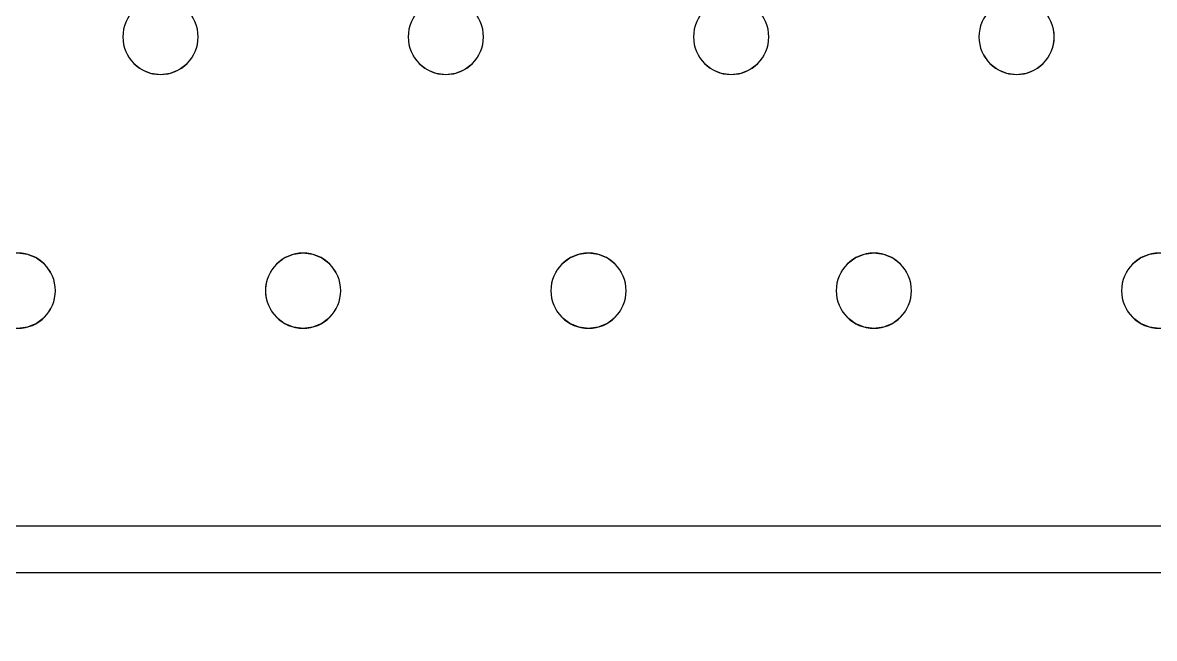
# Model space of a CAD drawing. Header units: millimetres. Extents: x -1 to 1601, y -701 to 1.
# Drawn here: x 1109 to 1229.3, y -405 to -339.5 of the extents above; entities that cross this region are included whole.
import ezdxf

# ---------------------------------------------------------------- set-up
doc = ezdxf.new("R2010")
doc.units = ezdxf.units.MM
doc.layers.add('IQ_200_3D', color=1, linetype='Continuous')
doc.layers.add('IQ_204_2D', color=7, linetype='Continuous')

msp = doc.modelspace()

# ---------------------------------------------------------------- linework, layer by layer
at = {"layer": 'IQ_200_3D', "lineweight": 18}
for points, invisible_edges in [([(122.76, -68.03, 850), (1477.24, -68.03, 850), (1477.24, -397.97, 850), (122.76, -397.97, 850)], 10), ([(122.76, -68.03, 860), (122.76, -397.97, 860), (1477.24, -397.97, 860), (1477.24, -68.03, 860)], 5), ([(1120.15, -339, 890), (1108.45, -318, 890), (1096.75, -339, 890), (1097.15, -339.96, 890)], 11), ([(1097.15, -339.96, 888), (1096.75, -339, 888), (1120.15, -339, 888), (1119.75, -339.96, 888)], 10), ([(1097.15, -339.96, 890), (1119.75, -339.96, 890), (1120.15, -339, 890)], 13), ([(1120.15, -339, 890), (1119.75, -339.96, 890), (1119.75, -339.96, 888), (1120.15, -339, 888)], 10), ([(1127.48, -339.96, 890), (1127.08, -339, 890), (1127.08, -339, 888), (1127.48, -339.96, 888)], 10), ([(1127.48, -339.96, 888), (1127.08, -339, 888), (1150.49, -339, 888), (1150.09, -339.96, 888)], 10), ([(1150.49, -339, 890), (1127.08, -339, 890), (1127.48, -339.96, 890), (1150.09, -339.96, 890)], 5), ([(1150.49, -339, 890), (1150.09, -339.96, 890), (1150.09, -339.96, 888), (1150.49, -339, 888)], 10), ([(1157.81, -339.96, 890), (1157.42, -339, 890), (1157.42, -339, 888), (1157.81, -339.96, 888)], 10), ([(1157.81, -339.96, 888), (1157.42, -339, 888), (1180.82, -339, 888), (1180.42, -339.96, 888)], 10), ([(1157.81, -339.96, 890), (1180.42, -339.96, 890), (1180.82, -339, 890), (1157.42, -339, 890)], 5), ([(1180.82, -339, 890), (1180.42, -339.96, 890), (1180.42, -339.96, 888), (1180.82, -339, 888)], 10), ([(1188.15, -339.96, 890), (1187.75, -339, 890), (1187.75, -339, 888), (1188.15, -339.96, 888)], 10), ([(1188.15, -339.96, 888), (1187.75, -339, 888), (1211.15, -339, 888), (1210.75, -339.96, 888)], 10), ([(1211.15, -339, 890), (1187.75, -339, 890), (1188.15, -339.96, 890), (1210.75, -339.96, 890)], 5), ([(1211.15, -339, 890), (1210.75, -339.96, 890), (1210.75, -339.96, 888), (1211.15, -339, 888)], 10), ([(1218.48, -339.96, 890), (1218.08, -339, 890), (1218.08, -339, 888), (1218.48, -339.96, 888)], 10), ([(1241.49, -339, 888), (1241.09, -339.96, 888), (1218.48, -339.96, 888), (1218.08, -339, 888)], 10), ([(1241.49, -339, 890), (1218.08, -339, 890), (1218.48, -339.96, 890), (1241.09, -339.96, 890)], 5), ([(1119.62, -341, 888), (1097.15, -342.04, 888), (1097.28, -341, 888), (1119.75, -339.96, 888)], 5), ([(1119.75, -339.96, 888), (1097.28, -341, 888), (1097.15, -339.96, 888)], 13), ([(1097.28, -341, 890), (1119.62, -341, 890), (1119.75, -339.96, 890), (1097.15, -339.96, 890)], 5), ([(1119.75, -339.96, 890), (1119.62, -341, 890), (1119.62, -341, 888), (1119.75, -339.96, 888)], 8), ([(1127.62, -341, 890), (1127.48, -339.96, 890), (1127.48, -339.96, 888), (1127.62, -341, 888)], 2), ([(1127.62, -341, 888), (1127.48, -339.96, 888), (1150.09, -339.96, 888), (1149.95, -341, 888)], 10), ([(1127.62, -341, 890), (1149.95, -341, 890), (1150.09, -339.96, 890), (1127.48, -339.96, 890)], 5), ([(1150.09, -339.96, 890), (1149.95, -341, 890), (1149.95, -341, 888), (1150.09, -339.96, 888)], 8), ([(1157.95, -341, 890), (1157.81, -339.96, 890), (1157.81, -339.96, 888), (1157.95, -341, 888)], 2), ([(1180.42, -339.96, 888), (1157.95, -341, 888), (1157.81, -339.96, 888)], 13), ([(1180.28, -341, 888), (1157.81, -342.04, 888), (1157.95, -341, 888), (1180.42, -339.96, 888)], 5), ([(1157.95, -341, 890), (1180.28, -341, 890), (1180.42, -339.96, 890), (1157.81, -339.96, 890)], 5), ([(1180.42, -339.96, 890), (1180.28, -341, 890), (1180.28, -341, 888), (1180.42, -339.96, 888)], 8), ([(1188.28, -341, 890), (1188.15, -339.96, 890), (1188.15, -339.96, 888), (1188.28, -341, 888)], 2), ([(1188.28, -341, 888), (1188.15, -339.96, 888), (1210.75, -339.96, 888), (1210.62, -341, 888)], 10), ([(1188.28, -341, 890), (1210.62, -341, 890), (1210.75, -339.96, 890), (1188.15, -339.96, 890)], 5), ([(1210.75, -339.96, 890), (1210.62, -341, 890), (1210.62, -341, 888), (1210.75, -339.96, 888)], 8), ([(1218.62, -341, 890), (1218.48, -339.96, 890), (1218.48, -339.96, 888), (1218.62, -341, 888)], 2), ([(1241.09, -339.96, 888), (1240.95, -341, 888), (1218.62, -341, 888), (1218.48, -339.96, 888)], 10), ([(1218.62, -341, 890), (1240.95, -341, 890), (1241.09, -339.96, 890), (1218.48, -339.96, 890)], 5), ([(1097.15, -342.04, 888), (1119.62, -341, 888), (1119.75, -342.04, 888), (1096.75, -343, 888)], 5), ([(1097.15, -342.04, 890), (1119.75, -342.04, 890), (1119.62, -341, 890), (1097.28, -341, 890)], 5), ([(1119.62, -341, 890), (1119.75, -342.04, 890), (1119.75, -342.04, 888), (1119.62, -341, 888)], 2), ([(1127.48, -342.04, 890), (1127.62, -341, 890), (1127.62, -341, 888), (1127.48, -342.04, 888)], 8), ([(1127.48, -342.04, 888), (1127.62, -341, 888), (1149.95, -341, 888), (1150.09, -342.04, 888)], 10), ([(1127.48, -342.04, 890), (1150.09, -342.04, 890), (1149.95, -341, 890), (1127.62, -341, 890)], 5), ([(1149.95, -341, 890), (1150.09, -342.04, 890), (1150.09, -342.04, 888), (1149.95, -341, 888)], 2), ([(1180.42, -342.04, 888), (1157.42, -343, 888), (1157.81, -342.04, 888), (1180.28, -341, 888)], 5), ([(1157.81, -342.04, 890), (1157.95, -341, 890), (1157.95, -341, 888), (1157.81, -342.04, 888)], 8), ([(1157.81, -342.04, 890), (1180.42, -342.04, 890), (1180.28, -341, 890), (1157.95, -341, 890)], 5), ([(1180.28, -341, 890), (1180.42, -342.04, 890), (1180.42, -342.04, 888), (1180.28, -341, 888)], 2), ([(1188.15, -342.04, 890), (1188.28, -341, 890), (1188.28, -341, 888), (1188.15, -342.04, 888)], 8), ([(1188.15, -342.04, 888), (1188.28, -341, 888), (1210.62, -341, 888), (1210.75, -342.04, 888)], 10), ([(1188.15, -342.04, 890), (1210.75, -342.04, 890), (1210.62, -341, 890), (1188.28, -341, 890)], 5), ([(1210.62, -341, 890), (1210.75, -342.04, 890), (1210.75, -342.04, 888), (1210.62, -341, 888)], 2), ([(1218.48, -342.04, 890), (1218.62, -341, 890), (1218.62, -341, 888), (1218.48, -342.04, 888)], 8), ([(1218.48, -342.04, 888), (1218.62, -341, 888), (1240.95, -341, 888), (1241.09, -342.04, 888)], 10), ([(1218.48, -342.04, 890), (1241.09, -342.04, 890), (1240.95, -341, 890), (1218.62, -341, 890)], 5), ([(1096.75, -343, 888), (1119.75, -342.04, 888), (1120.15, -343, 888), (1108.45, -364, 888)], 13), ([(1119.75, -342.04, 890), (1097.15, -342.04, 890), (1096.75, -343, 890), (1120.15, -343, 890)], 5), ([(1119.75, -342.04, 890), (1120.15, -343, 890), (1120.15, -343, 888), (1119.75, -342.04, 888)], 10), ([(1127.08, -343, 890), (1127.48, -342.04, 890), (1127.48, -342.04, 888), (1127.08, -343, 888)], 10), ([(1127.08, -343, 888), (1127.48, -342.04, 888), (1150.09, -342.04, 888), (1150.49, -343, 888)], 10), ([(1150.09, -342.04, 890), (1127.48, -342.04, 890), (1127.08, -343, 890), (1150.49, -343, 890)], 5), ([(1150.09, -342.04, 890), (1150.49, -343, 890), (1150.49, -343, 888), (1150.09, -342.04, 888)], 10), ([(1157.42, -343, 890), (1157.81, -342.04, 890), (1157.81, -342.04, 888), (1157.42, -343, 888)], 10), ([(1180.82, -343, 888), (1169.12, -364, 888), (1157.42, -343, 888), (1180.42, -342.04, 888)], 7), ([(1157.42, -343, 890), (1180.82, -343, 890), (1180.42, -342.04, 890), (1157.81, -342.04, 890)], 5), ([(1180.42, -342.04, 890), (1180.82, -343, 890), (1180.82, -343, 888), (1180.42, -342.04, 888)], 10), ([(1187.75, -343, 890), (1188.15, -342.04, 890), (1188.15, -342.04, 888), (1187.75, -343, 888)], 10), ([(1187.75, -343, 888), (1188.15, -342.04, 888), (1210.75, -342.04, 888), (1211.15, -343, 888)], 10), ([(1210.75, -342.04, 890), (1188.15, -342.04, 890), (1187.75, -343, 890)], 13), ([(1187.75, -343, 890), (1199.45, -364, 890), (1211.15, -343, 890), (1210.75, -342.04, 890)], 11), ([(1210.75, -342.04, 890), (1211.15, -343, 890), (1211.15, -343, 888), (1210.75, -342.04, 888)], 10), ([(1218.08, -343, 890), (1218.48, -342.04, 890), (1218.48, -342.04, 888), (1218.08, -343, 888)], 10), ([(1218.08, -343, 888), (1218.48, -342.04, 888), (1241.09, -342.04, 888), (1241.49, -343, 888)], 10), ([(1241.09, -342.04, 890), (1218.48, -342.04, 890), (1218.08, -343, 890)], 13), ([(1218.08, -343, 890), (1229.78, -364, 890), (1241.49, -343, 890), (1241.09, -342.04, 890)], 11), ([(1108.45, -364, 890), (1120.79, -343.83, 890), (1120.15, -343, 890), (1096.75, -343, 890)], 13), ([(1108.45, -364, 888), (1120.15, -343, 888), (1120.79, -343.83, 888), (1109.49, -364.14, 888)], 5), ([(1120.79, -343.83, 890), (1108.45, -364, 890), (1109.49, -364.14, 890), (1121.62, -344.46, 890)], 5), ([(1109.49, -364.14, 888), (1120.79, -343.83, 888), (1121.62, -344.46, 888), (1110.45, -364.54, 888)], 5), ([(1120.15, -343, 890), (1120.79, -343.83, 890), (1120.79, -343.83, 888), (1120.15, -343, 888)], 10), ([(1120.79, -343.83, 890), (1121.62, -344.46, 890), (1121.62, -344.46, 888), (1120.79, -343.83, 888)], 10), ([(1125.62, -344.46, 890), (1126.45, -343.83, 890), (1126.45, -343.83, 888), (1125.62, -344.46, 888)], 10), ([(1137.75, -364.14, 888), (1125.62, -344.46, 888), (1126.45, -343.83, 888), (1138.78, -364, 888)], 5), ([(1125.62, -344.46, 890), (1136.78, -364.54, 890), (1137.75, -364.14, 890), (1126.45, -343.83, 890)], 5), ([(1126.45, -343.83, 890), (1127.08, -343, 890), (1127.08, -343, 888), (1126.45, -343.83, 888)], 10), ([(1138.78, -364, 888), (1126.45, -343.83, 888), (1127.08, -343, 888), (1150.49, -343, 888)], 13), ([(1126.45, -343.83, 890), (1137.75, -364.14, 890), (1138.78, -364, 890), (1127.08, -343, 890)], 5), ([(1138.78, -364, 890), (1151.12, -343.83, 890), (1150.49, -343, 890), (1127.08, -343, 890)], 13), ([(1151.12, -343.83, 888), (1139.82, -364.14, 888), (1138.78, -364, 888), (1150.49, -343, 888)], 5), ([(1139.82, -364.14, 890), (1151.95, -344.46, 890), (1151.12, -343.83, 890), (1138.78, -364, 890)], 5), ([(1151.95, -344.46, 888), (1140.78, -364.54, 888), (1139.82, -364.14, 888), (1151.12, -343.83, 888)], 5), ([(1150.49, -343, 890), (1151.12, -343.83, 890), (1151.12, -343.83, 888), (1150.49, -343, 888)], 10), ([(1151.12, -343.83, 890), (1151.95, -344.46, 890), (1151.95, -344.46, 888), (1151.12, -343.83, 888)], 10), ([(1155.95, -344.46, 890), (1156.78, -343.83, 890), (1156.78, -343.83, 888), (1155.95, -344.46, 888)], 10), ([(1155.95, -344.46, 888), (1156.78, -343.83, 888), (1168.08, -364.14, 888), (1167.12, -364.54, 888)], 10), ([(1168.08, -364.14, 890), (1156.78, -343.83, 890), (1155.95, -344.46, 890), (1167.12, -364.54, 890)], 5), ([(1156.78, -343.83, 890), (1157.42, -343, 890), (1157.42, -343, 888), (1156.78, -343.83, 888)], 10), ([(1156.78, -343.83, 888), (1157.42, -343, 888), (1169.12, -364, 888), (1168.08, -364.14, 888)], 10), ([(1169.12, -364, 890), (1157.42, -343, 890), (1156.78, -343.83, 890), (1168.08, -364.14, 890)], 5), ([(1180.82, -343, 890), (1157.42, -343, 890), (1169.12, -364, 890)], 15), ([(1169.12, -364, 888), (1180.82, -343, 888), (1181.46, -343.83, 888)], 13), ([(1181.46, -343.83, 890), (1180.82, -343, 890), (1169.12, -364, 890), (1170.15, -364.14, 890)], 10), ([(1170.15, -364.14, 888), (1169.12, -364, 888), (1181.46, -343.83, 888), (1182.28, -344.46, 888)], 10), ([(1182.28, -344.46, 890), (1181.46, -343.83, 890), (1170.15, -364.14, 890), (1171.12, -364.54, 890)], 10), ([(1180.82, -343, 890), (1181.46, -343.83, 890), (1181.46, -343.83, 888), (1180.82, -343, 888)], 10), ([(1181.46, -343.83, 890), (1182.28, -344.46, 890), (1182.28, -344.46, 888), (1181.46, -343.83, 888)], 10), ([(1186.28, -344.46, 890), (1187.11, -343.83, 890), (1187.11, -343.83, 888), (1186.28, -344.46, 888)], 10), ([(1198.42, -364.14, 888), (1186.28, -344.46, 888), (1187.11, -343.83, 888), (1199.45, -364, 888)], 5), ([(1186.28, -344.46, 890), (1197.45, -364.54, 890), (1198.42, -364.14, 890), (1187.11, -343.83, 890)], 5), ([(1187.11, -343.83, 890), (1187.75, -343, 890), (1187.75, -343, 888), (1187.11, -343.83, 888)], 10), ([(1187.75, -343, 888), (1199.45, -364, 888), (1187.11, -343.83, 888)], 3), ([(1187.11, -343.83, 890), (1198.42, -364.14, 890), (1199.45, -364, 890), (1187.75, -343, 890)], 5), ([(1199.45, -364, 888), (1187.75, -343, 888), (1211.15, -343, 888), (1211.79, -343.83, 888)], 11), ([(1211.79, -343.83, 890), (1211.15, -343, 890), (1199.45, -364, 890), (1200.49, -364.14, 890)], 10), ([(1200.49, -364.14, 888), (1199.45, -364, 888), (1211.79, -343.83, 888), (1212.62, -344.46, 888)], 10), ([(1212.62, -344.46, 890), (1211.79, -343.83, 890), (1200.49, -364.14, 890), (1201.45, -364.54, 890)], 10), ([(1211.15, -343, 890), (1211.79, -343.83, 890), (1211.79, -343.83, 888), (1211.15, -343, 888)], 10), ([(1211.79, -343.83, 890), (1212.62, -344.46, 890), (1212.62, -344.46, 888), (1211.79, -343.83, 888)], 10), ([(1216.62, -344.46, 890), (1217.45, -343.83, 890), (1217.45, -343.83, 888), (1216.62, -344.46, 888)], 10), ([(1216.62, -344.46, 888), (1217.45, -343.83, 888), (1228.75, -364.14, 888), (1227.78, -364.54, 888)], 10), ([(1228.75, -364.14, 890), (1217.45, -343.83, 890), (1216.62, -344.46, 890)], 13), ([(1217.45, -343.83, 890), (1218.08, -343, 890), (1218.08, -343, 888), (1217.45, -343.83, 888)], 10), ([(1217.45, -343.83, 888), (1218.08, -343, 888), (1229.78, -364, 888), (1228.75, -364.14, 888)], 10), ([(1229.78, -364, 890), (1218.08, -343, 890), (1217.45, -343.83, 890), (1228.75, -364.14, 890)], 5), ([(1229.78, -364, 888), (1218.08, -343, 888), (1241.49, -343, 888)], 15), ([(1110.45, -364.54, 890), (1122.58, -344.86, 890), (1121.62, -344.46, 890), (1109.49, -364.14, 890)], 5), ([(1122.58, -344.86, 888), (1110.45, -364.54, 888), (1121.62, -344.46, 888)], 3), ([(1122.58, -344.86, 888), (1123.62, -345, 888), (1111.28, -365.17, 888), (1110.45, -364.54, 888)], 10), ([(1111.28, -365.17, 890), (1123.62, -345, 890), (1122.58, -344.86, 890), (1110.45, -364.54, 890)], 5), ([(1123.62, -345, 888), (1135.32, -366, 888), (1111.92, -366, 888), (1111.28, -365.17, 888)], 11), ([(1123.62, -345, 890), (1111.28, -365.17, 890), (1111.92, -366, 890)], 13), ([(1135.32, -366, 890), (1135.96, -365.17, 890), (1123.62, -345, 890), (1111.92, -366, 890)], 14), ([(1121.62, -344.46, 890), (1122.58, -344.86, 890), (1122.58, -344.86, 888), (1121.62, -344.46, 888)], 10), ([(1123.62, -345, 888), (1122.58, -344.86, 888), (1122.58, -344.86, 890), (1123.62, -345, 890)], 10), ([(1124.65, -344.86, 888), (1123.62, -345, 888), (1123.62, -345, 890), (1124.65, -344.86, 890)], 10), ([(1123.62, -345, 888), (1124.65, -344.86, 888), (1135.96, -365.17, 888), (1135.32, -366, 888)], 10), ([(1135.96, -365.17, 890), (1136.78, -364.54, 890), (1124.65, -344.86, 890), (1123.62, -345, 890)], 10), ([(1124.65, -344.86, 890), (1125.62, -344.46, 890), (1125.62, -344.46, 888), (1124.65, -344.86, 888)], 10), ([(1136.78, -364.54, 888), (1124.65, -344.86, 888), (1125.62, -344.46, 888), (1137.75, -364.14, 888)], 5), ([(1124.65, -344.86, 890), (1136.78, -364.54, 890), (1125.62, -344.46, 890)], 3), ([(1135.96, -365.17, 888), (1124.65, -344.86, 888), (1136.78, -364.54, 888)], 3), ([(1151.95, -344.46, 890), (1139.82, -364.14, 890), (1140.78, -364.54, 890), (1152.92, -344.86, 890)], 5), ([(1152.92, -344.86, 888), (1141.61, -365.17, 888), (1140.78, -364.54, 888), (1151.95, -344.46, 888)], 5), ([(1141.61, -365.17, 890), (1153.95, -345, 890), (1152.92, -344.86, 890), (1140.78, -364.54, 890)], 5), ([(1153.95, -345, 888), (1142.25, -366, 888), (1141.61, -365.17, 888), (1152.92, -344.86, 888)], 5), ([(1153.95, -345, 890), (1141.61, -365.17, 890), (1142.25, -366, 890), (1165.65, -366, 890)], 13), ([(1165.65, -366, 888), (1142.25, -366, 888), (1153.95, -345, 888), (1166.29, -365.17, 888)], 7), ([(1151.95, -344.46, 890), (1152.92, -344.86, 890), (1152.92, -344.86, 888), (1151.95, -344.46, 888)], 10), ([(1153.95, -345, 888), (1152.92, -344.86, 888), (1152.92, -344.86, 890), (1153.95, -345, 890)], 10), ([(1154.99, -344.86, 888), (1153.95, -345, 888), (1153.95, -345, 890), (1154.99, -344.86, 890)], 10), ([(1154.99, -344.86, 888), (1166.29, -365.17, 888), (1153.95, -345, 888)], 3), ([(1153.95, -345, 890), (1165.65, -366, 890), (1166.29, -365.17, 890), (1154.99, -344.86, 890)], 5), ([(1154.99, -344.86, 890), (1155.95, -344.46, 890), (1155.95, -344.46, 888), (1154.99, -344.86, 888)], 10), ([(1154.99, -344.86, 888), (1155.95, -344.46, 888), (1167.12, -364.54, 888), (1166.29, -365.17, 888)], 10), ([(1167.12, -364.54, 890), (1155.95, -344.46, 890), (1154.99, -344.86, 890), (1166.29, -365.17, 890)], 5), ([(1171.12, -364.54, 888), (1170.15, -364.14, 888), (1182.28, -344.46, 888), (1183.25, -344.86, 888)], 10), ([(1171.12, -364.54, 890), (1171.95, -365.17, 890), (1183.25, -344.86, 890), (1182.28, -344.46, 890)], 10), ([(1171.95, -365.17, 888), (1171.12, -364.54, 888), (1183.25, -344.86, 888), (1184.28, -345, 888)], 10), ([(1184.28, -345, 890), (1183.25, -344.86, 890), (1171.95, -365.17, 890), (1172.58, -366, 890)], 10), ([(1172.58, -366, 888), (1171.95, -365.17, 888), (1184.28, -345, 888), (1195.99, -366, 888)], 14), ([(1195.99, -366, 890), (1184.28, -345, 890), (1172.58, -366, 890), (1172.98, -366.96, 890)], 11), ([(1182.28, -344.46, 890), (1183.25, -344.86, 890), (1183.25, -344.86, 888), (1182.28, -344.46, 888)], 10), ([(1184.28, -345, 888), (1183.25, -344.86, 888), (1183.25, -344.86, 890), (1184.28, -345, 890)], 10), ([(1185.32, -344.86, 888), (1184.28, -345, 888), (1184.28, -345, 890), (1185.32, -344.86, 890)], 10), ([(1196.62, -365.17, 888), (1184.28, -345, 888), (1185.32, -344.86, 888), (1197.45, -364.54, 888)], 5), ([(1184.28, -345, 890), (1195.99, -366, 890), (1196.62, -365.17, 890), (1185.32, -344.86, 890)], 5), ([(1195.99, -366, 888), (1184.28, -345, 888), (1196.62, -365.17, 888)], 3), ([(1185.32, -344.86, 890), (1186.28, -344.46, 890), (1186.28, -344.46, 888), (1185.32, -344.86, 888)], 10), ([(1197.45, -364.54, 888), (1185.32, -344.86, 888), (1186.28, -344.46, 888), (1198.42, -364.14, 888)], 5), ([(1185.32, -344.86, 890), (1196.62, -365.17, 890), (1197.45, -364.54, 890), (1186.28, -344.46, 890)], 5), ([(1201.45, -364.54, 888), (1200.49, -364.14, 888), (1212.62, -344.46, 888)], 14), ([(1213.58, -344.86, 888), (1202.28, -365.17, 888), (1201.45, -364.54, 888), (1212.62, -344.46, 888)], 5), ([(1213.58, -344.86, 890), (1212.62, -344.46, 890), (1201.45, -364.54, 890), (1202.28, -365.17, 890)], 10), ([(1202.28, -365.17, 888), (1213.58, -344.86, 888), (1214.62, -345, 888)], 13), ([(1202.28, -365.17, 890), (1202.92, -366, 890), (1214.62, -345, 890), (1213.58, -344.86, 890)], 10), ([(1202.92, -366, 888), (1202.28, -365.17, 888), (1214.62, -345, 888), (1226.32, -366, 888)], 14), ([(1226.32, -366, 890), (1226.96, -365.17, 890), (1214.62, -345, 890), (1202.92, -366, 890)], 14), ([(1212.62, -344.46, 890), (1213.58, -344.86, 890), (1213.58, -344.86, 888), (1212.62, -344.46, 888)], 10), ([(1214.62, -345, 888), (1213.58, -344.86, 888), (1213.58, -344.86, 890), (1214.62, -345, 890)], 10), ([(1215.65, -344.86, 888), (1214.62, -345, 888), (1214.62, -345, 890), (1215.65, -344.86, 890)], 10), ([(1214.62, -345, 888), (1215.65, -344.86, 888), (1226.96, -365.17, 888), (1226.32, -366, 888)], 10), ([(1215.65, -344.86, 890), (1214.62, -345, 890), (1226.96, -365.17, 890), (1227.78, -364.54, 890)], 10), ([(1215.65, -344.86, 890), (1216.62, -344.46, 890), (1216.62, -344.46, 888), (1215.65, -344.86, 888)], 10), ([(1215.65, -344.86, 888), (1216.62, -344.46, 888), (1227.78, -364.54, 888), (1226.96, -365.17, 888)], 10), ([(1216.62, -344.46, 890), (1215.65, -344.86, 890), (1227.78, -364.54, 890), (1228.75, -364.14, 890)], 10), ([(1108.45, -364, 888), (1109.49, -364.14, 888), (1109.49, -364.14, 890), (1108.45, -364, 890)], 10), ([(1110.45, -364.54, 890), (1109.49, -364.14, 890), (1109.49, -364.14, 888), (1110.45, -364.54, 888)], 10), ([(1137.75, -364.14, 890), (1136.78, -364.54, 890), (1136.78, -364.54, 888), (1137.75, -364.14, 888)], 10), ([(1137.75, -364.14, 888), (1138.78, -364, 888), (1138.78, -364, 890), (1137.75, -364.14, 890)], 10), ([(1138.78, -364, 888), (1139.82, -364.14, 888), (1139.82, -364.14, 890), (1138.78, -364, 890)], 10), ([(1140.78, -364.54, 890), (1139.82, -364.14, 890), (1139.82, -364.14, 888), (1140.78, -364.54, 888)], 10), ([(1168.08, -364.14, 890), (1167.12, -364.54, 890), (1167.12, -364.54, 888), (1168.08, -364.14, 888)], 10), ([(1168.08, -364.14, 888), (1169.12, -364, 888), (1169.12, -364, 890), (1168.08, -364.14, 890)], 10), ([(1169.12, -364, 888), (1170.15, -364.14, 888), (1170.15, -364.14, 890), (1169.12, -364, 890)], 10), ([(1171.12, -364.54, 890), (1170.15, -364.14, 890), (1170.15, -364.14, 888), (1171.12, -364.54, 888)], 10), ([(1198.42, -364.14, 890), (1197.45, -364.54, 890), (1197.45, -364.54, 888), (1198.42, -364.14, 888)], 10), ([(1198.42, -364.14, 888), (1199.45, -364, 888), (1199.45, -364, 890), (1198.42, -364.14, 890)], 10), ([(1199.45, -364, 888), (1200.49, -364.14, 888), (1200.49, -364.14, 890), (1199.45, -364, 890)], 10), ([(1201.45, -364.54, 890), (1200.49, -364.14, 890), (1200.49, -364.14, 888), (1201.45, -364.54, 888)], 10), ([(1228.75, -364.14, 890), (1227.78, -364.54, 890), (1227.78, -364.54, 888), (1228.75, -364.14, 888)], 10), ([(1228.75, -364.14, 888), (1229.78, -364, 888), (1229.78, -364, 890), (1228.75, -364.14, 890)], 10), ([(1111.28, -365.17, 890), (1110.45, -364.54, 890), (1110.45, -364.54, 888), (1111.28, -365.17, 888)], 10), ([(1111.92, -366, 890), (1111.28, -365.17, 890), (1111.28, -365.17, 888), (1111.92, -366, 888)], 10), ([(1135.96, -365.17, 890), (1135.32, -366, 890), (1135.32, -366, 888), (1135.96, -365.17, 888)], 10), ([(1136.78, -364.54, 890), (1135.96, -365.17, 890), (1135.96, -365.17, 888), (1136.78, -364.54, 888)], 10), ([(1141.61, -365.17, 890), (1140.78, -364.54, 890), (1140.78, -364.54, 888), (1141.61, -365.17, 888)], 10), ([(1142.25, -366, 890), (1141.61, -365.17, 890), (1141.61, -365.17, 888), (1142.25, -366, 888)], 10), ([(1166.29, -365.17, 890), (1165.65, -366, 890), (1165.65, -366, 888), (1166.29, -365.17, 888)], 10), ([(1167.12, -364.54, 890), (1166.29, -365.17, 890), (1166.29, -365.17, 888), (1167.12, -364.54, 888)], 10), ([(1171.95, -365.17, 890), (1171.12, -364.54, 890), (1171.12, -364.54, 888), (1171.95, -365.17, 888)], 10), ([(1172.58, -366, 890), (1171.95, -365.17, 890), (1171.95, -365.17, 888), (1172.58, -366, 888)], 10), ([(1196.62, -365.17, 890), (1195.99, -366, 890), (1195.99, -366, 888), (1196.62, -365.17, 888)], 10), ([(1197.45, -364.54, 890), (1196.62, -365.17, 890), (1196.62, -365.17, 888), (1197.45, -364.54, 888)], 10), ([(1202.28, -365.17, 890), (1201.45, -364.54, 890), (1201.45, -364.54, 888), (1202.28, -365.17, 888)], 10), ([(1202.92, -366, 890), (1202.28, -365.17, 890), (1202.28, -365.17, 888), (1202.92, -366, 888)], 10), ([(1226.96, -365.17, 890), (1226.32, -366, 890), (1226.32, -366, 888), (1226.96, -365.17, 888)], 10), ([(1227.78, -364.54, 890), (1226.96, -365.17, 890), (1226.96, -365.17, 888), (1227.78, -364.54, 888)], 10), ([(1112.31, -366.96, 890), (1111.92, -366, 890), (1111.92, -366, 888), (1112.31, -366.96, 888)], 10), ([(1135.32, -366, 888), (1134.92, -366.96, 888), (1112.31, -366.96, 888), (1111.92, -366, 888)], 10), ([(1112.31, -366.96, 890), (1134.92, -366.96, 890), (1135.32, -366, 890), (1111.92, -366, 890)], 5), ([(1135.32, -366, 890), (1134.92, -366.96, 890), (1134.92, -366.96, 888), (1135.32, -366, 888)], 10), ([(1142.65, -366.96, 890), (1142.25, -366, 890), (1142.25, -366, 888), (1142.65, -366.96, 888)], 10), ([(1142.65, -366.96, 888), (1142.25, -366, 888), (1165.65, -366, 888)], 14), ([(1142.65, -366.96, 890), (1165.25, -366.96, 890), (1165.65, -366, 890), (1142.25, -366, 890)], 5), ([(1165.25, -366.96, 888), (1142.78, -368, 888), (1142.65, -366.96, 888), (1165.65, -366, 888)], 5), ([(1165.65, -366, 890), (1165.25, -366.96, 890), (1165.25, -366.96, 888), (1165.65, -366, 888)], 10), ([(1172.98, -366.96, 890), (1172.58, -366, 890), (1172.58, -366, 888), (1172.98, -366.96, 888)], 10), ([(1195.99, -366, 888), (1195.59, -366.96, 888), (1172.98, -366.96, 888), (1172.58, -366, 888)], 10), ([(1195.59, -366.96, 890), (1195.99, -366, 890), (1172.98, -366.96, 890), (1173.12, -368, 890)], 10), ([(1195.99, -366, 890), (1195.59, -366.96, 890), (1195.59, -366.96, 888), (1195.99, -366, 888)], 10), ([(1203.31, -366.96, 890), (1202.92, -366, 890), (1202.92, -366, 888), (1203.31, -366.96, 888)], 10), ([(1203.31, -366.96, 888), (1202.92, -366, 888), (1226.32, -366, 888), (1225.92, -366.96, 888)], 10), ([(1203.31, -366.96, 890), (1225.92, -366.96, 890), (1226.32, -366, 890), (1202.92, -366, 890)], 5), ([(1226.32, -366, 890), (1225.92, -366.96, 890), (1225.92, -366.96, 888), (1226.32, -366, 888)], 10), ([(1112.45, -368, 890), (1112.31, -366.96, 890), (1112.31, -366.96, 888), (1112.45, -368, 888)], 2), ([(1134.92, -366.96, 888), (1134.78, -368, 888), (1112.45, -368, 888), (1112.31, -366.96, 888)], 10), ([(1112.45, -368, 890), (1134.78, -368, 890), (1134.92, -366.96, 890), (1112.31, -366.96, 890)], 5), ([(1112.31, -369.04, 890), (1112.45, -368, 890), (1112.45, -368, 888), (1112.31, -369.04, 888)], 8), ([(1112.31, -369.04, 888), (1112.45, -368, 888), (1134.78, -368, 888), (1134.92, -369.04, 888)], 10), ([(1112.31, -369.04, 890), (1134.92, -369.04, 890), (1134.78, -368, 890), (1112.45, -368, 890)], 5), ([(1134.92, -366.96, 890), (1134.78, -368, 890), (1134.78, -368, 888), (1134.92, -366.96, 888)], 8), ([(1134.78, -368, 890), (1134.92, -369.04, 890), (1134.92, -369.04, 888), (1134.78, -368, 888)], 2), ([(1142.65, -369.04, 888), (1165.12, -368, 888), (1165.25, -369.04, 888), (1142.25, -370, 888)], 5), ([(1142.78, -368, 890), (1142.65, -366.96, 890), (1142.65, -366.96, 888), (1142.78, -368, 888)], 2), ([(1165.12, -368, 888), (1142.65, -369.04, 888), (1142.78, -368, 888), (1165.25, -366.96, 888)], 5), ([(1142.78, -368, 890), (1165.12, -368, 890), (1165.25, -366.96, 890), (1142.65, -366.96, 890)], 5), ([(1142.65, -369.04, 890), (1142.78, -368, 890), (1142.78, -368, 888), (1142.65, -369.04, 888)], 8), ([(1142.65, -369.04, 890), (1165.25, -369.04, 890), (1165.12, -368, 890), (1142.78, -368, 890)], 5), ([(1165.25, -366.96, 890), (1165.12, -368, 890), (1165.12, -368, 888), (1165.25, -366.96, 888)], 8), ([(1165.12, -368, 890), (1165.25, -369.04, 890), (1165.25, -369.04, 888), (1165.12, -368, 888)], 2), ([(1195.59, -369.04, 890), (1195.45, -368, 890), (1172.98, -369.04, 890), (1172.58, -370, 890)], 10), ([(1173.12, -368, 890), (1172.98, -366.96, 890), (1172.98, -366.96, 888), (1173.12, -368, 888)], 2), ([(1173.12, -368, 888), (1172.98, -366.96, 888), (1195.59, -366.96, 888), (1195.45, -368, 888)], 10), ([(1195.45, -368, 890), (1195.59, -366.96, 890), (1173.12, -368, 890), (1172.98, -369.04, 890)], 10), ([(1172.98, -369.04, 890), (1173.12, -368, 890), (1173.12, -368, 888), (1172.98, -369.04, 888)], 8), ([(1172.98, -369.04, 888), (1173.12, -368, 888), (1195.45, -368, 888), (1195.59, -369.04, 888)], 10), ([(1195.59, -366.96, 890), (1195.45, -368, 890), (1195.45, -368, 888), (1195.59, -366.96, 888)], 8), ([(1195.45, -368, 890), (1195.59, -369.04, 890), (1195.59, -369.04, 888), (1195.45, -368, 888)], 2), ([(1225.92, -369.04, 888), (1202.92, -370, 888), (1203.31, -369.04, 888), (1225.78, -368, 888)], 5), ([(1203.45, -368, 890), (1203.31, -366.96, 890), (1203.31, -366.96, 888), (1203.45, -368, 888)], 2), ([(1225.92, -366.96, 888), (1203.45, -368, 888), (1203.31, -366.96, 888)], 13), ([(1225.78, -368, 888), (1203.31, -369.04, 888), (1203.45, -368, 888), (1225.92, -366.96, 888)], 5), ([(1203.45, -368, 890), (1225.78, -368, 890), (1225.92, -366.96, 890), (1203.31, -366.96, 890)], 5), ([(1203.31, -369.04, 890), (1203.45, -368, 890), (1203.45, -368, 888), (1203.31, -369.04, 888)], 8), ([(1203.31, -369.04, 890), (1225.92, -369.04, 890), (1225.78, -368, 890), (1203.45, -368, 890)], 5), ([(1225.92, -366.96, 890), (1225.78, -368, 890), (1225.78, -368, 888), (1225.92, -366.96, 888)], 8), ([(1225.78, -368, 890), (1225.92, -369.04, 890), (1225.92, -369.04, 888), (1225.78, -368, 888)], 2), ([(1111.92, -370, 890), (1112.31, -369.04, 890), (1112.31, -369.04, 888), (1111.92, -370, 888)], 10), ([(1111.92, -370, 888), (1112.31, -369.04, 888), (1134.92, -369.04, 888), (1135.32, -370, 888)], 10), ([(1134.92, -369.04, 890), (1112.31, -369.04, 890), (1111.92, -370, 890), (1135.32, -370, 890)], 5), ([(1134.92, -369.04, 890), (1135.32, -370, 890), (1135.32, -370, 888), (1134.92, -369.04, 888)], 10), ([(1165.65, -370, 888), (1141.61, -370.83, 888), (1142.25, -370, 888), (1165.25, -369.04, 888)], 5), ([(1142.25, -370, 890), (1142.65, -369.04, 890), (1142.65, -369.04, 888), (1142.25, -370, 888)], 10), ([(1142.25, -370, 890), (1165.65, -370, 890), (1165.25, -369.04, 890), (1142.65, -369.04, 890)], 5), ([(1165.25, -369.04, 890), (1165.65, -370, 890), (1165.65, -370, 888), (1165.25, -369.04, 888)], 10), ([(1195.99, -370, 888), (1171.95, -370.83, 888), (1172.58, -370, 888), (1195.59, -369.04, 888)], 5), ([(1195.99, -370, 890), (1195.59, -369.04, 890), (1172.58, -370, 890), (1171.95, -370.83, 890)], 10), ([(1172.58, -370, 890), (1172.98, -369.04, 890), (1172.98, -369.04, 888), (1172.58, -370, 888)], 10), ([(1195.59, -369.04, 888), (1172.58, -370, 888), (1172.98, -369.04, 888)], 13), ([(1195.59, -369.04, 890), (1195.99, -370, 890), (1195.99, -370, 888), (1195.59, -369.04, 888)], 10), ([(1226.32, -370, 888), (1202.28, -370.83, 888), (1202.92, -370, 888), (1225.92, -369.04, 888)], 5), ([(1202.92, -370, 890), (1203.31, -369.04, 890), (1203.31, -369.04, 888), (1202.92, -370, 888)], 10), ([(1202.92, -370, 890), (1226.32, -370, 890), (1225.92, -369.04, 890), (1203.31, -369.04, 890)], 5), ([(1225.92, -369.04, 890), (1226.32, -370, 890), (1226.32, -370, 888), (1225.92, -369.04, 888)], 10), ([(1111.28, -370.83, 890), (1111.92, -370, 890), (1111.92, -370, 888), (1111.28, -370.83, 888)], 10), ([(1111.28, -370.83, 888), (1111.92, -370, 888), (1135.32, -370, 888), (1135.96, -370.83, 888)], 10), ([(1111.28, -370.83, 890), (1135.96, -370.83, 890), (1135.32, -370, 890), (1111.92, -370, 890)], 5), ([(1135.32, -370, 890), (1135.96, -370.83, 890), (1135.96, -370.83, 888), (1135.32, -370, 888)], 10), ([(1166.29, -370.83, 888), (1140.78, -371.46, 888), (1141.61, -370.83, 888), (1165.65, -370, 888)], 5), ([(1166.29, -370.83, 890), (1165.65, -370, 890), (1141.61, -370.83, 890), (1140.78, -371.46, 890)], 10), ([(1141.61, -370.83, 890), (1142.25, -370, 890), (1142.25, -370, 888), (1141.61, -370.83, 888)], 10), ([(1142.25, -370, 890), (1141.61, -370.83, 890), (1165.65, -370, 890)], 14), ([(1165.65, -370, 890), (1166.29, -370.83, 890), (1166.29, -370.83, 888), (1165.65, -370, 888)], 10), ([(1196.62, -370.83, 888), (1171.12, -371.46, 888), (1171.95, -370.83, 888), (1195.99, -370, 888)], 5), ([(1196.62, -370.83, 890), (1195.99, -370, 890), (1171.95, -370.83, 890), (1171.12, -371.46, 890)], 10), ([(1171.95, -370.83, 890), (1172.58, -370, 890), (1172.58, -370, 888), (1171.95, -370.83, 888)], 10), ([(1195.99, -370, 890), (1196.62, -370.83, 890), (1196.62, -370.83, 888), (1195.99, -370, 888)], 10), ([(1226.96, -370.83, 890), (1226.32, -370, 890), (1202.28, -370.83, 890), (1201.45, -371.46, 890)], 10), ([(1202.28, -370.83, 890), (1202.92, -370, 890), (1202.92, -370, 888), (1202.28, -370.83, 888)], 10), ([(1226.32, -370, 888), (1226.96, -370.83, 888), (1202.28, -370.83, 888)], 14), ([(1202.92, -370, 890), (1202.28, -370.83, 890), (1226.32, -370, 890)], 14), ([(1226.32, -370, 890), (1226.96, -370.83, 890), (1226.96, -370.83, 888), (1226.32, -370, 888)], 10), ([(1109.49, -371.86, 890), (1110.45, -371.46, 890), (1110.45, -371.46, 888), (1109.49, -371.86, 888)], 10), ([(1109.49, -371.86, 888), (1110.45, -371.46, 888), (1136.78, -371.46, 888), (1137.75, -371.86, 888)], 10), ([(1109.49, -371.86, 890), (1137.75, -371.86, 890), (1136.78, -371.46, 890), (1110.45, -371.46, 890)], 5), ([(1110.45, -371.46, 890), (1111.28, -370.83, 890), (1111.28, -370.83, 888), (1110.45, -371.46, 888)], 10), ([(1110.45, -371.46, 888), (1111.28, -370.83, 888), (1135.96, -370.83, 888), (1136.78, -371.46, 888)], 10), ([(1110.45, -371.46, 890), (1136.78, -371.46, 890), (1135.96, -370.83, 890), (1111.28, -370.83, 890)], 5), ([(1135.96, -370.83, 890), (1136.78, -371.46, 890), (1136.78, -371.46, 888), (1135.96, -370.83, 888)], 10), ([(1136.78, -371.46, 890), (1137.75, -371.86, 890), (1137.75, -371.86, 888), (1136.78, -371.46, 888)], 10), ([(1168.08, -371.86, 890), (1167.12, -371.46, 890), (1139.82, -371.86, 890), (1138.78, -372, 890)], 10), ([(1167.12, -371.46, 888), (1139.82, -371.86, 888), (1140.78, -371.46, 888), (1166.29, -370.83, 888)], 5), ([(1167.12, -371.46, 890), (1166.29, -370.83, 890), (1140.78, -371.46, 890), (1139.82, -371.86, 890)], 10), ([(1139.82, -371.86, 890), (1140.78, -371.46, 890), (1140.78, -371.46, 888), (1139.82, -371.86, 888)], 10), ([(1168.08, -371.86, 888), (1139.82, -371.86, 888), (1167.12, -371.46, 888)], 3), ([(1140.78, -371.46, 890), (1141.61, -370.83, 890), (1141.61, -370.83, 888), (1140.78, -371.46, 888)], 10), ([(1166.29, -370.83, 890), (1167.12, -371.46, 890), (1167.12, -371.46, 888), (1166.29, -370.83, 888)], 10), ([(1167.12, -371.46, 890), (1168.08, -371.86, 890), (1168.08, -371.86, 888), (1167.12, -371.46, 888)], 10), ([(1198.42, -371.86, 890), (1197.45, -371.46, 890), (1170.15, -371.86, 890), (1169.12, -372, 890)], 10), ([(1171.12, -371.46, 888), (1196.62, -370.83, 888), (1197.45, -371.46, 888), (1170.15, -371.86, 888)], 5), ([(1197.45, -371.46, 890), (1196.62, -370.83, 890), (1171.12, -371.46, 890), (1170.15, -371.86, 890)], 10), ([(1170.15, -371.86, 890), (1171.12, -371.46, 890), (1171.12, -371.46, 888), (1170.15, -371.86, 888)], 10), ([(1198.42, -371.86, 888), (1170.15, -371.86, 888), (1197.45, -371.46, 888)], 3), ([(1171.12, -371.46, 890), (1171.95, -370.83, 890), (1171.95, -370.83, 888), (1171.12, -371.46, 888)], 10), ([(1196.62, -370.83, 890), (1197.45, -371.46, 890), (1197.45, -371.46, 888), (1196.62, -370.83, 888)], 10), ([(1197.45, -371.46, 890), (1198.42, -371.86, 890), (1198.42, -371.86, 888), (1197.45, -371.46, 888)], 10), ([(1228.75, -371.86, 890), (1227.78, -371.46, 890), (1200.49, -371.86, 890), (1199.45, -372, 890)], 10), ([(1227.78, -371.46, 890), (1226.96, -370.83, 890), (1201.45, -371.46, 890), (1200.49, -371.86, 890)], 10), ([(1200.49, -371.86, 890), (1201.45, -371.46, 890), (1201.45, -371.46, 888), (1200.49, -371.86, 888)], 10), ([(1200.49, -371.86, 888), (1201.45, -371.46, 888), (1227.78, -371.46, 888), (1228.75, -371.86, 888)], 10), ([(1201.45, -371.46, 890), (1202.28, -370.83, 890), (1202.28, -370.83, 888), (1201.45, -371.46, 888)], 10), ([(1201.45, -371.46, 888), (1202.28, -370.83, 888), (1226.96, -370.83, 888), (1227.78, -371.46, 888)], 10), ([(1226.96, -370.83, 890), (1227.78, -371.46, 890), (1227.78, -371.46, 888), (1226.96, -370.83, 888)], 10), ([(1227.78, -371.46, 890), (1228.75, -371.86, 890), (1228.75, -371.86, 888), (1227.78, -371.46, 888)], 10), ([(1138.78, -372, 888), (1475.25, -393, 888), (810.25, -393, 888), (1108.45, -372, 888)], 13), ([(810.25, -393, 890), (1475.25, -393, 890), (1138.78, -372, 890), (1108.45, -372, 890)], 14), ([(1109.49, -371.86, 888), (1108.45, -372, 888), (1108.45, -372, 890), (1109.49, -371.86, 890)], 10), ([(1108.45, -372, 888), (1109.49, -371.86, 888), (1137.75, -371.86, 888), (1138.78, -372, 888)], 10), ([(1108.45, -372, 890), (1138.78, -372, 890), (1137.75, -371.86, 890), (1109.49, -371.86, 890)], 5), ([(1138.78, -372, 888), (1137.75, -371.86, 888), (1137.75, -371.86, 890), (1138.78, -372, 890)], 10), ([(1139.82, -371.86, 888), (1138.78, -372, 888), (1138.78, -372, 890), (1139.82, -371.86, 890)], 10), ([(1138.78, -372, 888), (1139.82, -371.86, 888), (1168.08, -371.86, 888), (1169.12, -372, 888)], 10), ([(1169.12, -372, 890), (1168.08, -371.86, 890), (1138.78, -372, 890), (1475.25, -393, 890)], 14), ([(1475.25, -393, 888), (1138.78, -372, 888), (1169.12, -372, 888), (1199.45, -372, 888)], 15), ([(1169.12, -372, 888), (1168.08, -371.86, 888), (1168.08, -371.86, 890), (1169.12, -372, 890)], 10), ([(1170.15, -371.86, 888), (1169.12, -372, 888), (1169.12, -372, 890), (1170.15, -371.86, 890)], 10), ([(1169.12, -372, 888), (1170.15, -371.86, 888), (1198.42, -371.86, 888), (1199.45, -372, 888)], 10), ([(1199.45, -372, 890), (1198.42, -371.86, 890), (1169.12, -372, 890), (1475.25, -393, 890)], 14), ([(1199.45, -372, 888), (1198.42, -371.86, 888), (1198.42, -371.86, 890), (1199.45, -372, 890)], 10), ([(1200.49, -371.86, 888), (1199.45, -372, 888), (1199.45, -372, 890), (1200.49, -371.86, 890)], 10), ([(1199.45, -372, 888), (1200.49, -371.86, 888), (1228.75, -371.86, 888), (1229.78, -372, 888)], 10), ([(1229.78, -372, 890), (1228.75, -371.86, 890), (1199.45, -372, 890), (1475.25, -393, 890)], 14), ([(1475.25, -393, 888), (1199.45, -372, 888), (1229.78, -372, 888), (1260.12, -372, 888)], 15), ([(1229.78, -372, 888), (1228.75, -371.86, 888), (1228.75, -371.86, 890), (1229.78, -372, 890)], 10)]:
    msp.add_3dface(points, dxfattribs=dict(at, invisible_edges=invisible_edges))
for points in [[(810.25, -393, 890), (810.25, -393, 888), (1475.25, -393, 888), (1475.25, -393, 890)], [(1477.24, -397.97, 850), (1477.24, -397.97, 860), (122.76, -397.97, 860), (122.76, -397.97, 850)]]:
    msp.add_3dface(points, dxfattribs=at)
at = {"layer": 'IQ_204_2D'}
for p, q in [((810.25, -393), (1475.25, -393)), ((122.76, -397.97), (1477.24, -397.97))]:
    msp.add_line(p, q, dxfattribs=at)
for centre, start, end in [((1123.62, -341), 360, 180), ((1153.95, -341), 0, 180), ((1184.28, -341), 360, 180), ((1214.62, -341), 0, 180), ((1123.62, -341), 180, 360), ((1153.95, -341), 180, 360), ((1184.28, -341), 180, 360), ((1214.62, -341), 180, 360), ((1108.45, -368), 0, 180), ((1138.78, -368), 360, 180), ((1169.12, -368), 0, 180), ((1199.45, -368), 360, 180), ((1229.78, -368), 0, 180), ((1108.45, -368), 180, 360), ((1138.78, -368), 180, 360), ((1169.12, -368), 180, 360), ((1199.45, -368), 180, 360), ((1229.78, -368), 180, 360)]:
    msp.add_arc(centre, 4, start, end, dxfattribs=at)

# ---------------------------------------------------------------- meshes
at = {"layer": 'IQ_200_3D', "lineweight": 18}
mesh = msp.add_polyface(dxfattribs=at)
corners = [(1600, 0, 850), (1600, -700, 850), (0, -700, 850), (0, 0, 850), (1210.5, -594, 850), (1211.56, -602.02, 850), (1214.65, -609.5, 850), (1219.58, -615.92, 850), (1226, -620.85, 850), (1233.48, -623.94, 850), (1241.5, -625, 850), (1459.5, -625, 850), (1467.52, -623.94, 850), (1475, -620.85, 850), (1481.42, -615.92, 850), (1486.35, -609.5, 850), (1489.44, -602.02, 850), (1490.5, -594, 850), (1490.5, -476, 850), (1489.44, -467.98, 850), (1486.35, -460.5, 850), (1481.42, -454.08, 850), (1475, -449.15, 850), (1467.52, -446.06, 850), (1459.5, -445, 850), (1241.5, -445, 850), (1233.48, -446.06, 850), (1226, -449.15, 850), (1219.58, -454.08, 850), (1214.65, -460.5, 850), (1211.56, -467.98, 850), (1210.5, -476, 850), (1477.5, -68.03, 850), (122.5, -68.03, 850), (110.41, -69.63, 850), (99.15, -74.29, 850), (89.48, -81.71, 850), (82.05, -91.39, 850), (77.39, -102.65, 850), (75.8, -114.74, 850), (75.8, -351.26, 850), (77.39, -363.35, 850), (82.05, -374.61, 850), (89.48, -384.29, 850), (99.15, -391.71, 850), (110.41, -396.37, 850), (122.5, -397.97, 850), (1477.5, -397.97, 850), (1489.59, -396.37, 850), (1500.85, -391.71, 850), (1510.52, -384.29, 850), (1517.95, -374.61, 850), (1522.61, -363.35, 850), (1524.2, -351.26, 850), (1524.2, -114.74, 850), (1522.61, -102.65, 850), (1517.95, -91.39, 850), (1510.52, -81.71, 850), (1500.85, -74.29, 850), (1489.59, -69.63, 850)]
mesh.append_faces([[corners[k] for k in face] for face in [(37, 3, 36), (35, 3, 34), (4, 46, 31), (31, 46, 30), (55, 0, 54), (16, 1, 15), (14, 1, 13), (21, 49, 20), (11, 1, 10)]], dxfattribs={"vtx0": -1, "vtx1": -1})
mesh.append_faces([[corners[k] for k in face] for face in [(3, 37, 38), (3, 38, 39), (3, 39, 40, 2), (2, 40, 41), (46, 4, 5), (2, 6, 7), (46, 29, 30), (46, 28, 29), (26, 46, 47, 25), (46, 26, 27), (0, 59, 32, 3), (20, 49, 50, 19), (47, 24, 25), (0, 55, 56), (1, 52, 53), (19, 50, 51, 18), (1, 16, 17)]], dxfattribs={"vtx0": -1, "vtx2": -1})
mesh.append_faces([[corners[k] for k in face] for face in [(2, 45, 46, 5), (1, 17, 18, 51)]], dxfattribs={"vtx0": -1, "vtx2": -1, "vtx3": -1})
mesh.append_faces([[corners[k] for k in face] for face in [(41, 42, 2), (35, 36, 3), (33, 34, 3, 32), (43, 44, 2), (44, 45, 2), (42, 43, 2), (5, 6, 2), (27, 28, 46), (7, 8, 2), (8, 9, 2), (58, 59, 0), (56, 57, 0), (57, 58, 0), (51, 52, 1), (23, 24, 47), (11, 12, 1), (12, 13, 1), (14, 15, 1)]], dxfattribs={"vtx1": -1, "vtx2": -1})
mesh.append_faces([[corners[k] for k in face] for face in [(1, 2, 9, 10), (47, 48, 22, 23), (48, 49, 21, 22), (53, 54, 0, 1)]], dxfattribs={"vtx1": -1, "vtx3": -1})
mesh = msp.add_polyface(dxfattribs=at)
corners = [(1600, -700, 900), (1600, -23, 900), (0, -23, 900), (0, -700, 900), (90, -35.11, 900), (1510, -35.11, 900), (1529.38, -37.66, 900), (1547.44, -45.15, 900), (1562.95, -57.05, 900), (1574.85, -72.56, 900), (1582.34, -90.62, 900), (1584.89, -110, 900), (1584.89, -610, 900), (1582.34, -629.38, 900), (1574.85, -647.44, 900), (1562.95, -662.95, 900), (1547.44, -674.85, 900), (1529.38, -682.34, 900), (1510, -684.89, 900), (90, -684.89, 900), (70.62, -682.34, 900), (52.56, -674.85, 900), (37.05, -662.95, 900), (25.15, -647.44, 900), (17.66, -629.38, 900), (15.11, -610, 900), (15.11, -110, 900), (17.66, -90.62, 900), (25.15, -72.56, 900), (37.05, -57.05, 900), (52.56, -45.15, 900), (70.62, -37.66, 900)]
mesh.append_faces([[corners[k] for k in face] for face in [(9, 1, 8), (14, 0, 13), (31, 2, 30), (28, 2, 27), (21, 3, 20), (23, 3, 22)]], dxfattribs={"vtx0": -1, "vtx1": -1})
mesh.append_faces([[corners[k] for k in face] for face in [(1, 9, 10), (1, 11, 12, 0), (0, 14, 15), (0, 18, 19), (2, 28, 29), (3, 23, 24)]], dxfattribs={"vtx0": -1, "vtx2": -1})
mesh.append_faces([[corners[k] for k in face] for face in [(10, 11, 1), (5, 6, 1), (7, 8, 1), (6, 7, 1), (12, 13, 0), (15, 16, 0), (17, 18, 0), (16, 17, 0), (31, 4, 2), (29, 30, 2), (26, 27, 2), (21, 22, 3), (24, 25, 3)]], dxfattribs={"vtx1": -1, "vtx2": -1})
mesh.append_faces([[corners[k] for k in face] for face in [(4, 5, 1, 2), (25, 26, 2, 3), (19, 20, 3, 0)]], dxfattribs={"vtx1": -1, "vtx3": -1})
mesh = msp.add_polyface(dxfattribs=at)
corners = [(1510, -48.39, 890), (90, -48.39, 890), (66.42, -53.08, 890), (46.44, -66.44, 890), (33.08, -86.42, 890), (28.39, -110, 890), (28.39, -610, 890), (33.08, -633.58, 890), (46.44, -653.56, 890), (66.42, -666.92, 890), (90, -671.61, 890), (1510, -671.61, 890), (1533.58, -666.92, 890), (1553.56, -653.56, 890), (1566.92, -633.58, 890), (1571.61, -610, 890), (1571.61, -110, 890), (1566.92, -86.42, 890), (1553.56, -66.44, 890), (1533.58, -53.08, 890), (122.5, -418.03, 890), (1477.5, -418.03, 890), (1489.66, -419.63, 890), (1500.98, -424.33, 890), (1510.71, -431.79, 890), (1518.17, -441.52, 890), (1522.87, -452.84, 890), (1524.47, -465, 890), (1524.47, -605, 890), (1522.87, -617.16, 890), (1518.17, -628.48, 890), (1510.71, -638.21, 890), (1500.98, -645.67, 890), (1489.66, -650.37, 890), (1477.5, -651.97, 890), (122.5, -651.97, 890), (110.34, -650.37, 890), (99.02, -645.67, 890), (89.29, -638.21, 890), (81.83, -628.48, 890), (77.13, -617.16, 890), (75.53, -605, 890), (75.53, -465, 890), (77.13, -452.84, 890), (81.83, -441.52, 890), (89.29, -431.79, 890), (99.02, -424.33, 890), (110.34, -419.63, 890), (122.5, -68.03, 890), (1477.5, -68.03, 890), (1489.59, -69.63, 890), (1500.85, -74.29, 890), (1510.52, -81.71, 890), (1517.95, -91.39, 890), (1522.61, -102.65, 890), (1524.2, -114.74, 890), (1524.2, -351.26, 890), (1522.61, -363.35, 890), (1517.95, -374.61, 890), (1510.52, -384.29, 890), (1500.85, -391.71, 890), (1489.59, -396.37, 890), (1477.5, -397.97, 890), (122.5, -397.97, 890), (110.41, -396.37, 890), (99.15, -391.71, 890), (89.48, -384.29, 890), (82.05, -374.61, 890), (77.39, -363.35, 890), (75.8, -351.26, 890), (75.8, -114.74, 890), (77.39, -102.65, 890), (82.05, -91.39, 890), (89.48, -81.71, 890), (99.15, -74.29, 890), (110.41, -69.63, 890)]
mesh.append_faces([[corners[k] for k in face] for face in [(65, 47, 64), (75, 1, 74), (71, 5, 70), (73, 2, 72)]], dxfattribs={"vtx0": -1, "vtx1": -1})
mesh.append_faces([[corners[k] for k in face] for face in [(15, 28, 29, 14), (11, 32, 33), (16, 55, 56, 15), (54, 17, 18, 53), (53, 18, 19, 52), (52, 19, 0, 51), (0, 50, 51), (10, 37, 38, 9), (64, 47, 20, 63), (8, 39, 40, 7), (39, 8, 9, 38), (69, 42, 43), (1, 75, 48, 0), (3, 71, 72, 2)]], dxfattribs={"vtx0": -1, "vtx2": -1})
mesh.append_faces([[corners[k] for k in face] for face in [(6, 41, 42, 69)]], dxfattribs={"vtx0": -1, "vtx2": -1, "vtx3": -1})
mesh.append_faces([[corners[k] for k in face] for face in [(11, 33, 34, 35), (71, 3, 4, 5)]], dxfattribs={"vtx0": -1, "vtx3": -1})
mesh.append_faces([[corners[k] for k in face] for face in [(49, 50, 0, 48), (36, 37, 10)]], dxfattribs={"vtx1": -1, "vtx2": -1})
mesh.append_faces([[corners[k] for k in face] for face in [(27, 28, 15, 56)]], dxfattribs={"vtx1": -1, "vtx2": -1, "vtx3": -1})
mesh.append_faces([[corners[k] for k in face] for face in [(13, 14, 29, 30), (12, 13, 30, 31), (26, 27, 56, 57), (31, 32, 11, 12), (24, 25, 58, 59), (21, 22, 61, 62), (22, 23, 60, 61), (23, 24, 59, 60), (25, 26, 57, 58), (54, 55, 16, 17), (20, 21, 62, 63), (35, 36, 10, 11), (45, 46, 66, 67), (46, 47, 65, 66), (6, 7, 40, 41), (43, 44, 68, 69), (44, 45, 67, 68), (73, 74, 1, 2), (69, 70, 5, 6)]], dxfattribs={"vtx1": -1, "vtx3": -1})
mesh = msp.add_polyface(dxfattribs=at)
corners = [(122.5, -397.97, 890), (1477.5, -397.97, 890), (1477.5, -397.97, 850), (122.5, -397.97, 850)]
mesh.append_faces([[corners[k] for k in face] for face in [(0, 1, 2, 3)]])

doc.saveas('drawing.dxf')
